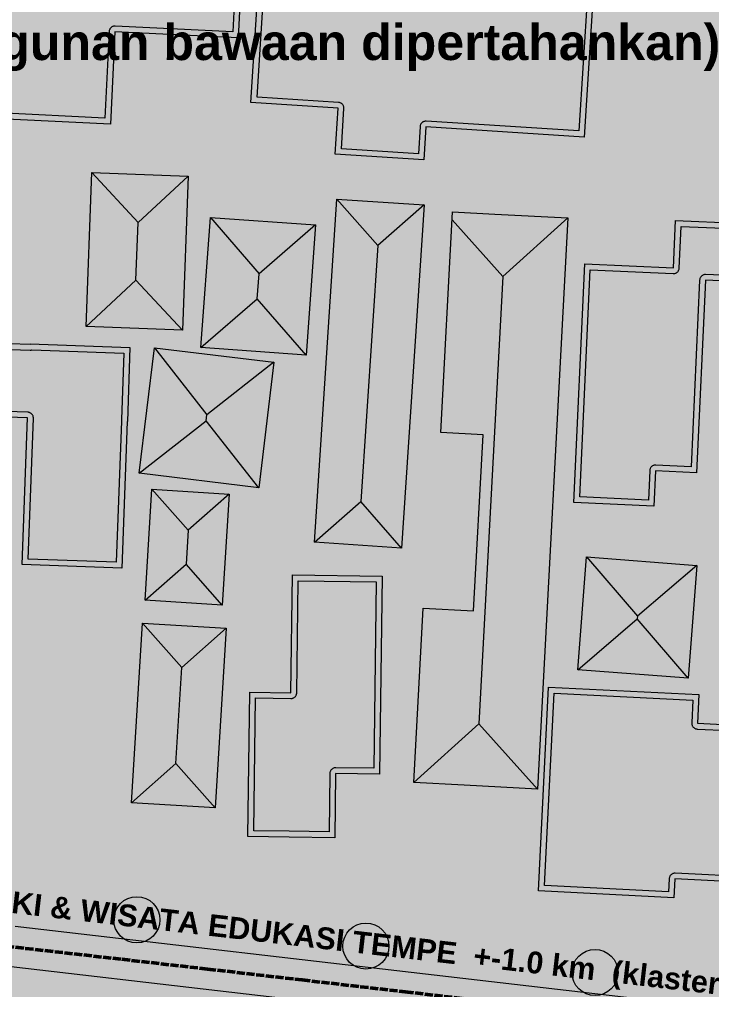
# Model space of a CAD drawing. Header units: metres. Extents: x 305909 to 307171, y 9156037 to 9156671.
# Drawn here: x 306562.7 to 306616.7, y 9156326 to 9156401.8 of the extents above; entities that cross this region are included whole.
import ezdxf
from ezdxf.enums import TextEntityAlignment as Align

# ---------------------------------------------------------------- set-up
doc = ezdxf.new("R2010")
doc.units = ezdxf.units.M
doc.linetypes.add('DASHED2', pattern=[0.762, 0.635, -0.127])
for name, color, linetype, lineweight, true_color in [('B-BANGUNAN_PERMUKIMAN', 7, 'Continuous', 13, 0xf0cd8c), ('B-BAYANGAN', 7, 'Continuous', 0, 0x76786c), ('J-PERKERASAN_JALAN', 7, 'Continuous', 9, 0x989896), ('T-JALUR_WISATA_EDUKASI', 7, 'DASHED2', 50, 0xe66e00), ('T-LABEL_ZONA', 7, 'Continuous', 0, 0x3c3c3c), ('V-POHON_PENEDUH', 7, 'Continuous', 13, 0x288232), ('Z-R', 7, 'Continuous', 0, 0xfaf4e6)]:
    doc.layers.add(name, color=color, linetype=linetype, lineweight=lineweight, true_color=true_color)
doc.styles.add('ARIALB', font='arialbd.ttf')

# ---------------------------------------------------------------- blocks, each defined once
blk = doc.blocks.new('POHON')
at = {"true_color": 0x347638}
h = blk.add_hatch(color=97, dxfattribs=at)
h.dxf.hatch_style = 1
edge = h.paths.add_edge_path()
edge.add_arc((0, 0), 1, 0, 360)
at = {"true_color": 0x3e843e}
h = blk.add_hatch(color=97, dxfattribs=at)
h.dxf.hatch_style = 1
edge = h.paths.add_edge_path()
edge.add_arc((-0.552, 0.552), 0.32, 0, 360)
h = blk.add_hatch(color=97, dxfattribs=at)
h.dxf.hatch_style = 1
edge = h.paths.add_edge_path()
edge.add_arc((0, 0.78), 0.32, 0, 360)
h = blk.add_hatch(color=97, dxfattribs=at)
h.dxf.hatch_style = 1
edge = h.paths.add_edge_path()
edge.add_arc((0.552, 0.552), 0.32, 0, 360)
at = {"true_color": 0x62a556}
h = blk.add_hatch(color=85, dxfattribs=at)
h.dxf.hatch_style = 1
edge = h.paths.add_edge_path()
edge.add_arc((-0.2, 0.22), 0.55, 0, 360)
at = {"true_color": 0x697060}
h = blk.add_hatch(color=251, dxfattribs=at)
h.dxf.hatch_style = 1
edge = h.paths.add_edge_path()
edge.add_arc((0.38, -0.38), 1, 0, 360)
at = {"true_color": 0x3e843e}
h = blk.add_hatch(color=97, dxfattribs=at)
h.dxf.hatch_style = 1
edge = h.paths.add_edge_path()
edge.add_arc((-0.78, 0), 0.32, 0, 360)
h = blk.add_hatch(color=97, dxfattribs=at)
h.dxf.hatch_style = 1
edge = h.paths.add_edge_path()
edge.add_arc((0.78, 0), 0.32, 0, 360)
h = blk.add_hatch(color=97, dxfattribs=at)
h.dxf.hatch_style = 1
edge = h.paths.add_edge_path()
edge.add_arc((-0.552, -0.552), 0.32, 0, 360)
h = blk.add_hatch(color=97, dxfattribs=at)
h.dxf.hatch_style = 1
edge = h.paths.add_edge_path()
edge.add_arc((0.552, -0.552), 0.32, 0, 360)
h = blk.add_hatch(color=97, dxfattribs=at)
h.dxf.hatch_style = 1
edge = h.paths.add_edge_path()
edge.add_arc((0, -0.78), 0.32, 0, 360)
at = {"color": 99, "lineweight": 9, "true_color": 0x235528}
blk.add_circle((0, 0), 1, dxfattribs=at)

msp = doc.modelspace()

# ---------------------------------------------------------------- hatches: boundary and pattern name
at = {"layer": 'B-BANGUNAN_PERMUKIMAN', "true_color": 0xce7852}
h = msp.add_hatch(color=23, dxfattribs=at)
h.dxf.hatch_style = 1
h.paths.add_polyline_path([(306580.25, 9156410.635), (306579.742, 9156400.325), (306570.116, 9156400.8), (306569.761, 9156393.587), (306560.572, 9156394.041), (306561.565, 9156414.149), (306570.753, 9156413.696), (306570.625, 9156411.11), (306580.25, 9156410.635)])
h = msp.add_hatch(color=23, dxfattribs=at)
h.dxf.hatch_style = 1
h.paths.add_polyline_path([(306607.467, 9156404.15), (306606.733, 9156392.59), (306594.382, 9156393.375), (306594.22, 9156390.813), (306587.313, 9156391.252), (306587.541, 9156394.842), (306580.737, 9156395.274), (306581.689, 9156410.276), (306588.832, 9156409.822), (306588.647, 9156406.906), (306595.795, 9156406.452), (306595.696, 9156404.898), (306607.467, 9156404.15)])
at = {"layer": 'B-BANGUNAN_PERMUKIMAN', "true_color": 0xe6865b}
h = msp.add_hatch(color=23, dxfattribs=at)
h.dxf.hatch_style = 1
h.paths.add_polyline_path([(306568.306, 9156389.826), (306571.928, 9156385.926), (306571.761, 9156381.424), (306567.86, 9156377.802), (306568.306, 9156389.826)])
at = {"layer": 'B-BANGUNAN_PERMUKIMAN', "true_color": 0xe4855a}
h = msp.add_hatch(color=23, dxfattribs=at)
h.dxf.hatch_style = 1
h.paths.add_polyline_path([(306571.928, 9156385.926), (306568.306, 9156389.826), (306575.829, 9156389.548), (306571.928, 9156385.926)])
at = {"layer": 'B-BANGUNAN_PERMUKIMAN', "true_color": 0xb56948}
h = msp.add_hatch(color=35, dxfattribs=at)
h.dxf.hatch_style = 1
h.paths.add_polyline_path([(306575.809, 9156389.025), (306575.383, 9156377.524), (306571.761, 9156381.424), (306571.928, 9156385.926), (306575.829, 9156389.548), (306575.829, 9156389.548), (306575.809, 9156389.025)])
at = {"layer": 'B-BANGUNAN_PERMUKIMAN', "true_color": 0xe6865b}
h = msp.add_hatch(color=23, dxfattribs=at)
h.dxf.hatch_style = 1
h.paths.add_polyline_path([(306590.627, 9156384.124), (306589.31, 9156364.131), (306585.682, 9156360.951), (306585.682, 9156360.951), (306587.447, 9156387.752), (306590.627, 9156384.124)])
at = {"layer": 'B-BANGUNAN_PERMUKIMAN', "true_color": 0xe3845a}
h = msp.add_hatch(color=23, dxfattribs=at)
h.dxf.hatch_style = 1
h.paths.add_polyline_path([(306590.627, 9156384.124), (306587.447, 9156387.752), (306594.255, 9156387.304), (306590.627, 9156384.124)])
at = {"layer": 'B-BANGUNAN_PERMUKIMAN', "true_color": 0xb56948}
h = msp.add_hatch(color=35, dxfattribs=at)
h.dxf.hatch_style = 1
h.paths.add_polyline_path([(306592.49, 9156360.503), (306589.31, 9156364.131), (306590.627, 9156384.124), (306594.255, 9156387.304), (306592.49, 9156360.503)])
at = {"layer": 'B-BANGUNAN_PERMUKIMAN', "true_color": 0xe6865b}
h = msp.add_hatch(color=23, dxfattribs=at)
h.dxf.hatch_style = 1
h.paths.add_polyline_path([(306581.369, 9156381.922), (306581.228, 9156379.972), (306576.829, 9156376.168), (306576.829, 9156376.168), (306577.566, 9156386.321), (306581.369, 9156381.922)])
at = {"layer": 'B-BANGUNAN_PERMUKIMAN', "true_color": 0xe3845a}
h = msp.add_hatch(color=23, dxfattribs=at)
h.dxf.hatch_style = 1
h.paths.add_polyline_path([(306581.369, 9156381.922), (306577.566, 9156386.321), (306585.768, 9156385.725), (306581.369, 9156381.922)])
at = {"layer": 'B-BANGUNAN_PERMUKIMAN', "true_color": 0xe4855b}
h = msp.add_hatch(color=23, dxfattribs=at)
h.dxf.hatch_style = 1
h.paths.add_polyline_path([(306600.394, 9156381.708), (306596.427, 9156386.122), (306596.461, 9156386.753), (306599.765, 9156386.577), (306605.473, 9156386.272), (306600.394, 9156381.708)])
at = {"layer": 'B-BANGUNAN_PERMUKIMAN', "true_color": 0xb76a48}
h = msp.add_hatch(color=35, dxfattribs=at)
h.dxf.hatch_style = 1
h.paths.add_polyline_path([(306603.092, 9156341.69), (306603.092, 9156341.69), (306598.527, 9156346.769), (306600.394, 9156381.708), (306605.473, 9156386.272), (306603.092, 9156341.69)])
at = {"layer": 'B-BANGUNAN_PERMUKIMAN', "true_color": 0xb56948}
h = msp.add_hatch(color=35, dxfattribs=at)
h.dxf.hatch_style = 1
h.paths.add_polyline_path([(306585.484, 9156381.808), (306585.031, 9156375.573), (306585.031, 9156375.573), (306581.228, 9156379.972), (306581.369, 9156381.922), (306585.768, 9156385.725), (306585.768, 9156385.725), (306585.484, 9156381.808)])
at = {"layer": 'B-BANGUNAN_PERMUKIMAN', "true_color": 0xe7865c}
h = msp.add_hatch(color=23, dxfattribs=at)
h.dxf.hatch_style = 1
h.paths.add_polyline_path([(306600.394, 9156381.708), (306598.527, 9156346.769), (306593.448, 9156342.205), (306593.448, 9156342.205), (306594.175, 9156355.809), (306598.111, 9156355.599), (306598.846, 9156369.353), (306595.541, 9156369.53), (306596.427, 9156386.122), (306600.394, 9156381.708)])
at = {"layer": 'B-BANGUNAN_PERMUKIMAN', "true_color": 0xce7852}
h = msp.add_hatch(color=23, dxfattribs=at)
h.dxf.hatch_style = 1
h.paths.add_polyline_path([(306618.725, 9156385.866), (306618.518, 9156381.301), (306616.204, 9156381.406), (306615.521, 9156366.385), (306612.309, 9156366.531), (306612.184, 9156363.78), (306605.939, 9156364.064), (306606.785, 9156382.691), (306613.708, 9156382.376), (306613.876, 9156386.087), (306618.725, 9156385.866)])
at = {"layer": 'B-BANGUNAN_PERMUKIMAN', "true_color": 0xb76a49}
h = msp.add_hatch(color=35, dxfattribs=at)
h.dxf.hatch_style = 1
h.paths.add_polyline_path([(306571.761, 9156381.424), (306575.383, 9156377.524), (306575.383, 9156377.523), (306567.86, 9156377.802), (306571.761, 9156381.424)])
at = {"layer": 'B-BANGUNAN_PERMUKIMAN', "true_color": 0xb86b49}
h = msp.add_hatch(color=35, dxfattribs=at)
h.dxf.hatch_style = 1
h.paths.add_polyline_path([(306581.228, 9156379.972), (306585.031, 9156375.573), (306576.829, 9156376.168), (306581.228, 9156379.972)])
at = {"layer": 'B-BANGUNAN_PERMUKIMAN', "true_color": 0xce7852}
h = msp.add_hatch(color=23, dxfattribs=at)
h.dxf.hatch_style = 1
h.paths.add_polyline_path([(306555.54, 9156376.677), (306563.513, 9156376.409), (306563.514, 9156376.433), (306571.282, 9156376.147), (306571.089, 9156370.395), (306571.071, 9156370.395), (306570.65, 9156358.929), (306562.882, 9156359.214), (306563.302, 9156370.656), (306555.346, 9156370.924), (306555.54, 9156376.677)])
at = {"layer": 'B-BANGUNAN_PERMUKIMAN', "true_color": 0xe7875c}
h = msp.add_hatch(color=23, dxfattribs=at)
h.dxf.hatch_style = 1
h.paths.add_polyline_path([(306573.201, 9156376.134), (306577.302, 9156370.908), (306577.245, 9156370.442), (306572.02, 9156366.341), (306572.02, 9156366.341), (306573.201, 9156376.134)])
at = {"layer": 'B-BANGUNAN_PERMUKIMAN', "true_color": 0xe2835a}
h = msp.add_hatch(color=23, dxfattribs=at)
h.dxf.hatch_style = 1
h.paths.add_polyline_path([(306582.527, 9156375.01), (306582.527, 9156375.009), (306577.302, 9156370.908), (306573.201, 9156376.134), (306582.527, 9156375.01)])
at = {"layer": 'B-BANGUNAN_PERMUKIMAN', "true_color": 0xb46847}
h = msp.add_hatch(color=25, dxfattribs=at)
h.dxf.hatch_style = 1
h.paths.add_polyline_path([(306577.245, 9156370.442), (306577.302, 9156370.908), (306582.527, 9156375.009), (306581.346, 9156365.216), (306577.245, 9156370.442)])
at = {"layer": 'B-BANGUNAN_PERMUKIMAN', "true_color": 0xb96c49}
h = msp.add_hatch(color=35, dxfattribs=at)
h.dxf.hatch_style = 1
h.paths.add_polyline_path([(306577.245, 9156370.442), (306581.346, 9156365.216), (306572.02, 9156366.341), (306577.245, 9156370.442)])
at = {"layer": 'B-BANGUNAN_PERMUKIMAN', "true_color": 0xe6865b}
h = msp.add_hatch(color=23, dxfattribs=at)
h.dxf.hatch_style = 1
h.paths.add_polyline_path([(306575.831, 9156361.891), (306575.669, 9156359.251), (306572.473, 9156356.423), (306572.473, 9156356.423), (306573.002, 9156365.088), (306575.831, 9156361.891)])
at = {"layer": 'B-BANGUNAN_PERMUKIMAN', "true_color": 0xe3845a}
h = msp.add_hatch(color=23, dxfattribs=at)
h.dxf.hatch_style = 1
h.paths.add_polyline_path([(306575.831, 9156361.891), (306573.002, 9156365.088), (306573.002, 9156365.088), (306579.027, 9156364.72), (306575.831, 9156361.891)])
at = {"layer": 'B-BANGUNAN_PERMUKIMAN', "true_color": 0xb56948}
h = msp.add_hatch(color=35, dxfattribs=at)
h.dxf.hatch_style = 1
h.paths.add_polyline_path([(306578.498, 9156356.055), (306575.669, 9156359.251), (306575.831, 9156361.891), (306579.027, 9156364.72), (306578.498, 9156356.055)])
at = {"layer": 'B-BANGUNAN_PERMUKIMAN', "true_color": 0xb86b49}
h = msp.add_hatch(color=35, dxfattribs=at)
h.dxf.hatch_style = 1
h.paths.add_polyline_path([(306589.31, 9156364.131), (306592.49, 9156360.503), (306585.682, 9156360.951), (306589.31, 9156364.131)])
at = {"layer": 'B-BANGUNAN_PERMUKIMAN', "true_color": 0xce7852}
h = msp.add_hatch(color=23, dxfattribs=at)
h.dxf.hatch_style = 1
h.paths.add_polyline_path([(306636.928, 9156361.355), (306636.351, 9156349.808), (306629.568, 9156350.147), (306629.351, 9156345.812), (306627.88, 9156345.886), (306627.646, 9156341.208), (306620.837, 9156341.548), (306620.476, 9156334.337), (306613.825, 9156334.669), (306613.752, 9156333.205), (306603.168, 9156333.734), (306603.964, 9156349.648), (306615.702, 9156349.061), (306615.59, 9156346.825), (306618.065, 9156346.701), (306618.69, 9156359.204), (306628.574, 9156358.71), (306628.727, 9156361.765), (306636.928, 9156361.355)])
at = {"layer": 'B-BANGUNAN_PERMUKIMAN', "true_color": 0xe7865b}
h = msp.add_hatch(color=23, dxfattribs=at)
h.dxf.hatch_style = 1
h.paths.add_polyline_path([(306610.897, 9156355.183), (306610.881, 9156354.971), (306606.251, 9156351.002), (306606.251, 9156351.002), (306606.928, 9156359.814), (306610.897, 9156355.183)])
at = {"layer": 'B-BANGUNAN_PERMUKIMAN', "true_color": 0xe3845a}
h = msp.add_hatch(color=23, dxfattribs=at)
h.dxf.hatch_style = 1
h.paths.add_polyline_path([(306610.897, 9156355.183), (306606.928, 9156359.814), (306615.527, 9156359.152), (306610.897, 9156355.183)])
at = {"layer": 'B-BANGUNAN_PERMUKIMAN', "true_color": 0xb86b49}
h = msp.add_hatch(color=35, dxfattribs=at)
h.dxf.hatch_style = 1
h.paths.add_polyline_path([(306575.669, 9156359.251), (306578.498, 9156356.055), (306572.473, 9156356.423), (306575.669, 9156359.251)])
at = {"layer": 'B-BANGUNAN_PERMUKIMAN', "true_color": 0xb46948}
h = msp.add_hatch(color=35, dxfattribs=at)
h.dxf.hatch_style = 1
h.paths.add_polyline_path([(306614.849, 9156350.341), (306610.881, 9156354.971), (306610.897, 9156355.183), (306615.527, 9156359.152), (306614.849, 9156350.341)])
at = {"layer": 'B-BANGUNAN_PERMUKIMAN', "true_color": 0xce7852}
h = msp.add_hatch(color=23, dxfattribs=at)
h.dxf.hatch_style = 1
h.paths.add_polyline_path([(306590.974, 9156358.306), (306590.762, 9156342.854), (306587.343, 9156342.901), (306587.274, 9156337.893), (306583.704, 9156337.942), (306580.496, 9156337.986), (306580.651, 9156349.255), (306583.859, 9156349.211), (306583.984, 9156358.401), (306590.974, 9156358.306)])
at = {"layer": 'B-BANGUNAN_PERMUKIMAN', "true_color": 0xe6865b}
h = msp.add_hatch(color=23, dxfattribs=at)
h.dxf.hatch_style = 1
h.paths.add_polyline_path([(306572.275, 9156354.637), (306575.334, 9156351.178), (306574.874, 9156343.673), (306571.415, 9156340.614), (306572.275, 9156354.637)])
at = {"layer": 'B-BANGUNAN_PERMUKIMAN', "true_color": 0xe3845a}
h = msp.add_hatch(color=23, dxfattribs=at)
h.dxf.hatch_style = 1
h.paths.add_polyline_path([(306575.334, 9156351.178), (306572.275, 9156354.637), (306578.793, 9156354.237), (306575.334, 9156351.178)])
at = {"layer": 'B-BANGUNAN_PERMUKIMAN', "true_color": 0xb86b49}
h = msp.add_hatch(color=35, dxfattribs=at)
h.dxf.hatch_style = 1
h.paths.add_polyline_path([(306610.881, 9156354.971), (306614.849, 9156350.341), (306606.251, 9156351.002), (306610.881, 9156354.971)])
at = {"layer": 'B-BANGUNAN_PERMUKIMAN', "true_color": 0xb56948}
h = msp.add_hatch(color=35, dxfattribs=at)
h.dxf.hatch_style = 1
h.paths.add_polyline_path([(306577.933, 9156340.214), (306574.874, 9156343.673), (306575.334, 9156351.178), (306578.793, 9156354.237), (306578.793, 9156354.237), (306577.933, 9156340.214)])
at = {"layer": 'B-BANGUNAN_PERMUKIMAN', "true_color": 0xb86b49}
h = msp.add_hatch(color=35, dxfattribs=at)
h.dxf.hatch_style = 1
h.paths.add_polyline_path([(306598.527, 9156346.769), (306603.092, 9156341.69), (306597.384, 9156341.995), (306593.448, 9156342.205), (306598.527, 9156346.769)])
h = msp.add_hatch(color=35, dxfattribs=at)
h.dxf.hatch_style = 1
h.paths.add_polyline_path([(306574.874, 9156343.673), (306577.933, 9156340.214), (306571.415, 9156340.614), (306574.874, 9156343.673)])
at = {"layer": 'B-BAYANGAN', "true_color": 0x76786c}
h = msp.add_hatch(color=8, dxfattribs=at)
h.dxf.hatch_style = 1
h.paths.add_polyline_path([(306581, 9156409.885), (306580.492, 9156399.575), (306570.866, 9156400.05), (306570.511, 9156392.837), (306561.322, 9156393.291), (306562.315, 9156413.399), (306571.503, 9156412.946), (306571.375, 9156410.36), (306581, 9156409.885)])
h = msp.add_hatch(color=8, dxfattribs=at)
h.dxf.hatch_style = 1
h.paths.add_polyline_path([(306608.217, 9156403.4), (306607.483, 9156391.84), (306595.132, 9156392.625), (306594.97, 9156390.063), (306588.063, 9156390.502), (306588.291, 9156394.092), (306581.487, 9156394.524), (306582.439, 9156409.526), (306589.582, 9156409.072), (306589.397, 9156406.156), (306596.545, 9156405.702), (306596.446, 9156404.148), (306608.217, 9156403.4)])
h = msp.add_hatch(color=8, dxfattribs=at)
h.dxf.hatch_style = 1
h.paths.add_polyline_path([(306576.579, 9156388.798), (306576.133, 9156376.773), (306568.61, 9156377.052), (306569.056, 9156389.076), (306576.579, 9156388.798)])
h = msp.add_hatch(color=8, dxfattribs=at)
h.dxf.hatch_style = 1
h.paths.add_polyline_path([(306595.005, 9156386.554), (306593.24, 9156359.753), (306586.432, 9156360.201), (306588.197, 9156387.002), (306595.005, 9156386.554)])
h = msp.add_hatch(color=8, dxfattribs=at)
h.dxf.hatch_style = 1
h.paths.add_polyline_path([(306586.518, 9156384.975), (306585.781, 9156374.823), (306577.579, 9156375.418), (306578.316, 9156385.571), (306586.518, 9156384.975)])
h = msp.add_hatch(color=8, dxfattribs=at)
h.dxf.hatch_style = 1
h.paths.add_polyline_path([(306606.223, 9156385.522), (306603.842, 9156340.94), (306598.134, 9156341.245), (306594.198, 9156341.455), (306594.925, 9156355.059), (306598.861, 9156354.849), (306599.596, 9156368.603), (306596.291, 9156368.78), (306597.211, 9156386.003), (306600.515, 9156385.827), (306606.223, 9156385.522)])
h = msp.add_hatch(color=8, dxfattribs=at)
h.dxf.hatch_style = 1
h.paths.add_polyline_path([(306619.475, 9156385.116), (306619.268, 9156380.551), (306616.954, 9156380.656), (306616.271, 9156365.635), (306613.059, 9156365.781), (306612.934, 9156363.03), (306606.689, 9156363.314), (306607.535, 9156381.941), (306614.458, 9156381.626), (306614.626, 9156385.337), (306619.475, 9156385.116)])
h = msp.add_hatch(color=8, dxfattribs=at)
h.dxf.hatch_style = 1
h.paths.add_polyline_path([(306556.29, 9156375.927), (306564.263, 9156375.659), (306564.264, 9156375.683), (306572.032, 9156375.397), (306571.839, 9156369.645), (306571.821, 9156369.645), (306571.4, 9156358.179), (306563.632, 9156358.464), (306564.052, 9156369.906), (306556.096, 9156370.174), (306556.29, 9156375.927)])
h = msp.add_hatch(color=8, dxfattribs=at)
h.dxf.hatch_style = 1
h.paths.add_polyline_path([(306583.277, 9156374.26), (306582.096, 9156364.466), (306572.77, 9156365.591), (306573.951, 9156375.384), (306583.277, 9156374.26)])
h = msp.add_hatch(color=8, dxfattribs=at)
h.dxf.hatch_style = 1
h.paths.add_polyline_path([(306579.777, 9156363.97), (306579.248, 9156355.305), (306573.223, 9156355.673), (306573.752, 9156364.338), (306579.777, 9156363.97)])
h = msp.add_hatch(color=8, dxfattribs=at)
h.dxf.hatch_style = 1
h.paths.add_polyline_path([(306637.678, 9156360.605), (306637.101, 9156349.058), (306630.318, 9156349.397), (306630.101, 9156345.062), (306628.63, 9156345.136), (306628.396, 9156340.458), (306621.587, 9156340.798), (306621.226, 9156333.587), (306614.575, 9156333.919), (306614.502, 9156332.455), (306603.918, 9156332.984), (306604.714, 9156348.898), (306616.452, 9156348.311), (306616.34, 9156346.075), (306618.815, 9156345.951), (306619.44, 9156358.454), (306629.324, 9156357.96), (306629.477, 9156361.015), (306637.678, 9156360.605)])
h = msp.add_hatch(color=8, dxfattribs=at)
h.dxf.hatch_style = 1
h.paths.add_polyline_path([(306616.277, 9156358.402), (306615.599, 9156349.591), (306607.001, 9156350.252), (306607.678, 9156359.064), (306616.277, 9156358.402)])
h = msp.add_hatch(color=8, dxfattribs=at)
h.dxf.hatch_style = 1
h.paths.add_polyline_path([(306591.724, 9156357.556), (306591.512, 9156342.104), (306588.093, 9156342.151), (306588.024, 9156337.143), (306584.454, 9156337.192), (306581.246, 9156337.236), (306581.401, 9156348.505), (306584.609, 9156348.461), (306584.734, 9156357.651), (306591.724, 9156357.556)])
h = msp.add_hatch(color=8, dxfattribs=at)
h.dxf.hatch_style = 1
h.paths.add_polyline_path([(306579.543, 9156353.487), (306578.683, 9156339.464), (306572.165, 9156339.864), (306573.025, 9156353.887), (306579.543, 9156353.487)])
at = {"layer": 'J-PERKERASAN_JALAN', "true_color": 0x989896}
h = msp.add_hatch(color=252, dxfattribs=at)
h.dxf.hatch_style = 1
h.paths.add_polyline_path([(306644.846, 9156210.245), (306626.618, 9156213.667), (306626.505, 9156213.691), (306626.174, 9156213.794), (306626.172, 9156213.789), (306625.862, 9156213.883), (306625.354, 9156213.968), (306624.838, 9156213.986), (306624.325, 9156213.939), (306623.822, 9156213.825), (306623.337, 9156213.648), (306622.88, 9156213.41), (306622.457, 9156213.116), (306622.075, 9156212.769), (306621.729, 9156212.411), (306621.668, 9156212.351), (306621.539, 9156212.238), (306621.471, 9156212.187), (306607.409, 9156201.912), (306607.349, 9156201.87), (306607.224, 9156201.792), (306607.159, 9156201.757), (306606.505, 9156201.413), (306606.073, 9156201.15), (306605.678, 9156200.835), (306605.326, 9156200.473), (306605.023, 9156200.069), (306604.772, 9156199.631), (306604.579, 9156199.164), (306604.447, 9156198.676), (306604.376, 9156198.176), (306604.37, 9156197.671), (306604.835, 9156188.419), (306604.833, 9156188.296), (306604.711, 9156188.282), (306601.976, 9156188.144), (306601.853, 9156188.146), (306601.839, 9156188.268), (306601.453, 9156195.94), (306601.389, 9156196.479), (306601.253, 9156197.005), (306601.046, 9156197.507), (306600.773, 9156197.977), (306600.44, 9156198.406), (306600.051, 9156198.785), (306599.614, 9156199.108), (306599.138, 9156199.369), (306598.63, 9156199.563), (306598.101, 9156199.687), (306597.561, 9156199.737), (306556.9, 9156200.778), (306556.778, 9156200.789), (306556.773, 9156200.912), (306556.843, 9156203.649), (306556.854, 9156203.772), (306556.977, 9156203.777), (306601.303, 9156202.643), (306601.811, 9156202.662), (306602.313, 9156202.746), (306602.8, 9156202.893), (306603.265, 9156203.1), (306605.437, 9156204.241), (306605.937, 9156204.552), (306619.355, 9156214.356), (306619.871, 9156214.805), (306619.929, 9156214.865), (306620.277, 9156215.277), (306620.566, 9156215.733), (306620.792, 9156216.223), (306620.949, 9156216.74), (306621.036, 9156217.273), (306621.05, 9156217.812), (306620.991, 9156218.349), (306620.86, 9156218.873), (306620.66, 9156219.374), (306620.65, 9156219.397), (306620.581, 9156219.576), (306620.533, 9156219.762), (306620.514, 9156219.87), (306620.144, 9156222.417), (306620.131, 9156222.52), (306620.123, 9156222.729), (306620.127, 9156222.833), (306620.339, 9156226.114), (306620.342, 9156226.174), (306620.808, 9156235.592), (306620.812, 9156235.656), (306620.815, 9156235.688), (306620.821, 9156235.752), (306629.955, 9156315.881), (306629.98, 9156316.402), (306629.937, 9156316.923), (306629.827, 9156317.434), (306629.65, 9156317.926), (306629.412, 9156318.39), (306629.114, 9156318.82), (306628.764, 9156319.207), (306628.365, 9156319.545), (306627.926, 9156319.829), (306627.454, 9156320.052), (306626.957, 9156320.213), (306626.443, 9156320.307), (306562.01, 9156327.803), (306561.978, 9156327.806), (306535.875, 9156330.627), (306535.852, 9156330.629), (306524.104, 9156331.829), (306524.104, 9156335.046), (306536.182, 9156333.812), (306562.328, 9156330.987), (306632.217, 9156322.857), (306632.283, 9156322.849), (306644.846, 9156321.599), (306644.846, 9156318.383), (306637.314, 9156319.133), (306636.796, 9156319.151), (306636.279, 9156319.101), (306635.774, 9156318.986), (306635.288, 9156318.805), (306634.829, 9156318.564), (306634.405, 9156318.265), (306634.024, 9156317.914), (306633.691, 9156317.517), (306633.412, 9156317.079), (306633.192, 9156316.61), (306633.035, 9156316.116), (306632.943, 9156315.606), (306623.818, 9156235.556), (306623.797, 9156235.3), (306623.337, 9156225.995), (306623.336, 9156225.973), (306623.155, 9156223.163), (306623.15, 9156222.745), (306623.188, 9156222.33), (306623.359, 9156221.154), (306623.446, 9156220.723), (306623.58, 9156220.304), (306623.759, 9156219.902), (306624.052, 9156219.333), (306624.347, 9156218.846), (306624.67, 9156218.391), (306625.054, 9156217.928), (306625.502, 9156217.528), (306625.572, 9156217.474), (306625.964, 9156217.209), (306626.384, 9156216.993), (306626.861, 9156216.782), (306627.294, 9156216.619), (306627.742, 9156216.508), (306644.846, 9156213.297), (306644.846, 9156210.245)])
at = {"layer": 'Z-R', "true_color": 0xe2eacc}
h = msp.add_hatch(color=254, dxfattribs=at)
h.dxf.hatch_style = 1
h.paths.add_polyline_path([(306499.604, 9156305.811), (306466.679, 9156301.994), (306472.882, 9156235.666), (306497.912, 9156229.062), (306526.804, 9156228.986), (306531.575, 9156219.919), (306532.491, 9156127.582), (306486.314, 9156132.333), (306393.989, 9156155.199), (306332.726, 9156171.593), (306288.72, 9156190.576), (306246.009, 9156220.776), (306216.24, 9156242.779), (306193.374, 9156263.487), (306160.586, 9156296.707), (306133.406, 9156338.556), (306127.354, 9156361.253), (306094.195, 9156358.842), (306090.504, 9156366.668), (306061.399, 9156428.371), (306035.152, 9156500.205), (306017.705, 9156550.308), (306008.214, 9156577.564), (306141.306, 9156568.881), (306165.696, 9156567.29), (306165.696, 9156567.29), (306200.223, 9156564.074), (306291.75, 9156555.548), (306369.455, 9156545.532), (306471.945, 9156528.538), (306458.481, 9156529.505), (306455.788, 9156529.715), (306453.061, 9156530.08), (306440, 9156532.835), (306440, 9156532.835), (306440, 9156532.835), (306440, 9156532.835), (306424.61, 9156536.081), (306424.61, 9156536.081), (306385.74, 9156542.791), (306385.74, 9156542.791), (306305.003, 9156549.608), (306305.003, 9156549.608), (306215.657, 9156559.53), (306215.657, 9156559.53), (306186.122, 9156560.815), (306186.122, 9156560.815), (306160.523, 9156563.133), (306160.523, 9156563.133), (306119.178, 9156567.786), (306119.178, 9156567.786), (306039.052, 9156573.455), (306039.052, 9156573.455), (306033.081, 9156573.806), (306033.081, 9156573.806), (306033.081, 9156573.806), (306051.45, 9156523.215), (306051.451, 9156523.214), (306060.206, 9156485.254), (306060.206, 9156485.254), (306060.207, 9156485.254), (306057.483, 9156485.596), (306070.599, 9156438.472), (306116.984, 9156440.275), (306147.963, 9156437.914), (306199.856, 9156410.566), (306230.346, 9156409.784), (306281.946, 9156409.003), (306338.236, 9156402.748), (306341.903, 9156461.433), (306341.903, 9156461.433), (306341.904, 9156461.433), (306343.891, 9156461.177), (306340.232, 9156402.624), (306340.209, 9156402.422), (306340.166, 9156402.225), (306340.103, 9156402.033), (306340.021, 9156401.848), (306339.921, 9156401.672), (306339.804, 9156401.507), (306339.67, 9156401.355), (306339.522, 9156401.217), (306339.361, 9156401.095), (306339.188, 9156400.99), (306339.006, 9156400.902), (306338.815, 9156400.834), (306338.619, 9156400.785), (306338.419, 9156400.757), (306338.217, 9156400.748), (306338.015, 9156400.76), (306281.82, 9156407.004), (306230.316, 9156407.785), (306230.295, 9156407.785), (306199.805, 9156408.567), (306199.621, 9156408.58), (306199.44, 9156408.61), (306199.262, 9156408.656), (306199.09, 9156408.719), (306198.923, 9156408.797), (306147.397, 9156435.951), (306116.947, 9156438.272), (306078.606, 9156436.782), (306089.35, 9156410.909), (306109.34, 9156371.439), (306114.245, 9156367.345), (306121.798, 9156366.048), (306134.087, 9156364.483), (306186.355, 9156362.595), (306279.564, 9156357.942), (306324.738, 9156355.991), (306351.562, 9156350.968), (306360, 9156400.449), (306360, 9156400.449), (306360, 9156380), (306360, 9156380), (306360, 9156380), (306440, 9156380), (306440, 9156380), (306440, 9156380), (306440, 9156340.326), (306440.226, 9156340.291), (306485.257, 9156338.295), (306492.355, 9156337.55), (306513.124, 9156334.559), (306536.031, 9156332.219), (306560, 9156329.629), (306560, 9156512.617), (306572.178, 9156510.306), (306677.166, 9156490.276), (306677.166, 9156490.276), (306764.133, 9156475.064), (306735.941, 9156145.416), (306694.109, 9156139.201), (306694.292, 9156206.558), (306623.212, 9156213.87), (306624.289, 9156242.595), (306556.388, 9156238.052), (306554.003, 9156281.952), (306509.625, 9156279.089), (306499.604, 9156305.811)])

# ---------------------------------------------------------------- linework, layer by layer
at = {"layer": 'B-BANGUNAN_PERMUKIMAN', "color": 17, "lineweight": 9, "true_color": 0x71422d}
for p, q in [((306568.306, 9156389.826), (306571.928, 9156385.926)), ((306575.829, 9156389.548), (306571.928, 9156385.926)), ((306587.447, 9156387.752), (306590.627, 9156384.124)), ((306594.255, 9156387.304), (306590.627, 9156384.124)), ((306577.566, 9156386.321), (306581.369, 9156381.922)), ((306605.473, 9156386.272), (306600.394, 9156381.708)), ((306571.761, 9156381.424), (306571.928, 9156385.926)), ((306585.768, 9156385.725), (306581.369, 9156381.922)), ((306596.427, 9156386.122), (306600.394, 9156381.708)), ((306590.627, 9156384.124), (306589.31, 9156364.131)), ((306581.228, 9156379.972), (306581.369, 9156381.922)), ((306600.394, 9156381.708), (306598.527, 9156346.769)), ((306567.86, 9156377.802), (306571.761, 9156381.424)), ((306575.383, 9156377.524), (306571.761, 9156381.424)), ((306576.829, 9156376.168), (306581.228, 9156379.972)), ((306585.031, 9156375.573), (306581.228, 9156379.972)), ((306573.201, 9156376.134), (306577.302, 9156370.908)), ((306582.527, 9156375.009), (306577.302, 9156370.908)), ((306572.02, 9156366.341), (306577.245, 9156370.442)), ((306577.245, 9156370.442), (306577.302, 9156370.908)), ((306581.346, 9156365.216), (306577.245, 9156370.442)), ((306573.002, 9156365.088), (306575.831, 9156361.891)), ((306579.027, 9156364.72), (306575.831, 9156361.891)), ((306585.682, 9156360.951), (306589.31, 9156364.131)), ((306592.49, 9156360.503), (306589.31, 9156364.131)), ((306575.831, 9156361.891), (306575.669, 9156359.251)), ((306606.928, 9156359.814), (306610.897, 9156355.183)), ((306572.473, 9156356.423), (306575.669, 9156359.251)), ((306578.498, 9156356.055), (306575.669, 9156359.251)), ((306615.527, 9156359.152), (306610.897, 9156355.183)), ((306610.897, 9156355.183), (306610.881, 9156354.971)), ((306572.275, 9156354.637), (306575.334, 9156351.178)), ((306606.251, 9156351.002), (306610.881, 9156354.971)), ((306614.849, 9156350.341), (306610.881, 9156354.971)), ((306578.793, 9156354.237), (306575.334, 9156351.178)), ((306574.874, 9156343.673), (306575.334, 9156351.178)), ((306593.448, 9156342.205), (306598.527, 9156346.769)), ((306603.092, 9156341.69), (306598.527, 9156346.769)), ((306571.415, 9156340.614), (306574.874, 9156343.673)), ((306577.933, 9156340.214), (306574.874, 9156343.673))]:
    msp.add_line(p, q, dxfattribs=at)
at = {"layer": 'B-BANGUNAN_PERMUKIMAN', "color": 17, "lineweight": 13, "true_color": 0x71422d}
for points in [[(306580.25, 9156410.635), (306579.742, 9156400.325), (306570.116, 9156400.8), (306569.761, 9156393.587), (306560.572, 9156394.041), (306561.565, 9156414.149), (306570.753, 9156413.696), (306570.625, 9156411.11), (306580.25, 9156410.635)], [(306607.467, 9156404.15), (306606.733, 9156392.59), (306594.382, 9156393.375), (306594.22, 9156390.813), (306587.313, 9156391.252), (306587.541, 9156394.842), (306580.737, 9156395.274), (306581.689, 9156410.276), (306588.832, 9156409.822), (306588.647, 9156406.906), (306595.795, 9156406.452), (306595.696, 9156404.898), (306607.467, 9156404.15)], [(306575.829, 9156389.548), (306575.383, 9156377.523), (306567.86, 9156377.802), (306568.306, 9156389.826), (306575.829, 9156389.548)], [(306594.255, 9156387.304), (306592.49, 9156360.503), (306585.682, 9156360.951), (306587.447, 9156387.752), (306594.255, 9156387.304)], [(306585.768, 9156385.725), (306585.031, 9156375.573), (306576.829, 9156376.168), (306577.566, 9156386.321), (306585.768, 9156385.725)], [(306605.473, 9156386.272), (306603.092, 9156341.69), (306597.384, 9156341.995), (306593.448, 9156342.205), (306594.175, 9156355.809), (306598.111, 9156355.599), (306598.846, 9156369.353), (306595.541, 9156369.53), (306596.461, 9156386.753), (306599.765, 9156386.577), (306605.473, 9156386.272)], [(306618.725, 9156385.866), (306618.518, 9156381.301), (306616.204, 9156381.406), (306615.521, 9156366.385), (306612.309, 9156366.531), (306612.184, 9156363.78), (306605.939, 9156364.064), (306606.785, 9156382.691), (306613.708, 9156382.376), (306613.876, 9156386.087), (306618.725, 9156385.866)], [(306555.54, 9156376.677), (306563.513, 9156376.409), (306563.514, 9156376.433), (306571.282, 9156376.147), (306571.089, 9156370.395), (306571.071, 9156370.395), (306570.65, 9156358.929), (306562.882, 9156359.214), (306563.302, 9156370.656), (306555.346, 9156370.924), (306555.54, 9156376.677)], [(306582.527, 9156375.01), (306581.346, 9156365.216), (306572.02, 9156366.341), (306573.201, 9156376.134), (306582.527, 9156375.01)], [(306579.027, 9156364.72), (306578.498, 9156356.055), (306572.473, 9156356.423), (306573.002, 9156365.088), (306579.027, 9156364.72)], [(306636.928, 9156361.355), (306636.351, 9156349.808), (306629.568, 9156350.147), (306629.351, 9156345.812), (306627.88, 9156345.886), (306627.646, 9156341.208), (306620.837, 9156341.548), (306620.476, 9156334.337), (306613.825, 9156334.669), (306613.752, 9156333.205), (306603.168, 9156333.734), (306603.964, 9156349.648), (306615.702, 9156349.061), (306615.59, 9156346.825), (306618.065, 9156346.701), (306618.69, 9156359.204), (306628.574, 9156358.71), (306628.727, 9156361.765), (306636.928, 9156361.355)], [(306615.527, 9156359.152), (306614.849, 9156350.341), (306606.251, 9156351.002), (306606.928, 9156359.814), (306615.527, 9156359.152)], [(306590.974, 9156358.306), (306590.762, 9156342.854), (306587.343, 9156342.901), (306587.274, 9156337.893), (306583.704, 9156337.942), (306580.496, 9156337.986), (306580.651, 9156349.255), (306583.859, 9156349.211), (306583.984, 9156358.401), (306590.974, 9156358.306)], [(306578.793, 9156354.237), (306577.933, 9156340.214), (306571.415, 9156340.614), (306572.275, 9156354.637), (306578.793, 9156354.237)]]:
    msp.add_lwpolyline(points, close=True, dxfattribs=at)
at = {"layer": 'B-BANGUNAN_PERMUKIMAN', "color": 11, "lineweight": 9, "true_color": 0xf38d60}
for points in [[(306579.779, 9156410.208), (306579.315, 9156400.796), (306570.139, 9156401.249), (306570.095, 9156401.249), (306570.051, 9156401.245), (306570.007, 9156401.236), (306569.965, 9156401.224), (306569.924, 9156401.207), (306569.885, 9156401.186), (306569.849, 9156401.161), (306569.814, 9156401.133), (306569.783, 9156401.102), (306569.755, 9156401.068), (306569.731, 9156401.031), (306569.71, 9156400.992), (306569.693, 9156400.951), (306569.68, 9156400.909), (306569.671, 9156400.866), (306569.667, 9156400.822), (306569.333, 9156394.059), (306561.044, 9156394.468), (306561.992, 9156413.678)], [(306606.989, 9156403.73), (306606.312, 9156393.068), (306594.411, 9156393.824), (306594.367, 9156393.824), (306594.323, 9156393.821), (306594.279, 9156393.813), (306594.237, 9156393.8), (306594.196, 9156393.784), (306594.156, 9156393.764), (306594.119, 9156393.74), (306594.085, 9156393.712), (306594.053, 9156393.682), (306594.025, 9156393.648), (306594, 9156393.611), (306593.978, 9156393.573), (306593.961, 9156393.532), (306593.947, 9156393.49), (306593.938, 9156393.447), (306593.933, 9156393.403), (306593.799, 9156391.291), (306587.79, 9156391.672), (306587.99, 9156394.814), (306587.991, 9156394.858), (306587.987, 9156394.902), (306587.979, 9156394.945), (306587.967, 9156394.988), (306587.95, 9156395.029), (306587.93, 9156395.068), (306587.906, 9156395.105), (306587.879, 9156395.139), (306587.848, 9156395.171), (306587.814, 9156395.2), (306587.778, 9156395.225), (306587.739, 9156395.246), (306587.698, 9156395.264), (306587.656, 9156395.277), (306587.613, 9156395.286), (306587.569, 9156395.291), (306581.215, 9156395.695), (306582.11, 9156409.798)], [(306618.088, 9156381.771), (306616.224, 9156381.856), (306616.18, 9156381.855), (306616.136, 9156381.851), (306616.093, 9156381.842), (306616.051, 9156381.829), (306616.01, 9156381.812), (306615.971, 9156381.791), (306615.934, 9156381.767), (306615.9, 9156381.738), (306615.869, 9156381.707), (306615.841, 9156381.673), (306615.817, 9156381.636), (306615.796, 9156381.597), (306615.779, 9156381.556), (306615.767, 9156381.514), (306615.758, 9156381.47), (306615.754, 9156381.427), (306615.092, 9156366.855), (306612.33, 9156366.98), (306612.285, 9156366.98), (306612.242, 9156366.976), (306612.198, 9156366.967), (306612.156, 9156366.954), (306612.115, 9156366.937), (306612.076, 9156366.916), (306612.04, 9156366.891), (306612.006, 9156366.863), (306611.975, 9156366.832), (306611.947, 9156366.797), (306611.922, 9156366.761), (306611.902, 9156366.722), (306611.885, 9156366.681), (306611.872, 9156366.638), (306611.864, 9156366.595), (306611.86, 9156366.551), (306611.755, 9156364.25), (306606.408, 9156364.493), (306607.214, 9156382.221), (306613.687, 9156381.926), (306613.732, 9156381.926), (306613.775, 9156381.931), (306613.819, 9156381.94), (306613.861, 9156381.953), (306613.902, 9156381.97), (306613.941, 9156381.991), (306613.977, 9156382.015), (306614.011, 9156382.043), (306614.042, 9156382.075), (306614.07, 9156382.109), (306614.095, 9156382.146), (306614.115, 9156382.185), (306614.132, 9156382.226), (306614.145, 9156382.268), (306614.153, 9156382.311), (306614.157, 9156382.355), (306614.306, 9156385.617), (306618.255, 9156385.437)], [(306555.974, 9156376.212), (306563.498, 9156375.959), (306563.542, 9156375.959), (306563.586, 9156375.964), (306563.629, 9156375.974), (306563.642, 9156375.978), (306570.817, 9156375.714), (306570.643, 9156370.534), (306570.633, 9156370.499), (306570.625, 9156370.456), (306570.621, 9156370.412), (306570.217, 9156359.395), (306563.348, 9156359.647), (306563.752, 9156370.64), (306563.751, 9156370.684), (306563.746, 9156370.728), (306563.737, 9156370.771), (306563.724, 9156370.814), (306563.706, 9156370.854), (306563.685, 9156370.893), (306563.66, 9156370.929), (306563.631, 9156370.963), (306563.6, 9156370.994), (306563.565, 9156371.022), (306563.528, 9156371.046), (306563.488, 9156371.066), (306563.447, 9156371.082), (306563.405, 9156371.095), (306563.361, 9156371.102), (306563.317, 9156371.106), (306555.811, 9156371.358)], [(306620.049, 9156334.809), (306613.848, 9156335.119), (306613.803, 9156335.119), (306613.759, 9156335.114), (306613.716, 9156335.106), (306613.674, 9156335.093), (306613.633, 9156335.076), (306613.594, 9156335.055), (306613.557, 9156335.031), (306613.523, 9156335.003), (306613.492, 9156334.972), (306613.464, 9156334.938), (306613.439, 9156334.901), (306613.418, 9156334.862), (306613.402, 9156334.821), (306613.389, 9156334.779), (306613.38, 9156334.736), (306613.376, 9156334.692), (306613.325, 9156333.676), (306603.64, 9156334.161), (306604.391, 9156349.176), (306615.23, 9156348.634), (306615.141, 9156346.847), (306615.141, 9156346.803), (306615.145, 9156346.759), (306615.154, 9156346.716), (306615.167, 9156346.673), (306615.183, 9156346.633), (306615.204, 9156346.594), (306615.229, 9156346.557), (306615.257, 9156346.523), (306615.288, 9156346.491), (306615.322, 9156346.463), (306615.359, 9156346.439), (306615.398, 9156346.418), (306615.438, 9156346.401), (306615.481, 9156346.388), (306615.524, 9156346.38), (306615.568, 9156346.375), (306618.042, 9156346.251)]]:
    msp.add_lwpolyline(points, dxfattribs=at)
msp.add_lwpolyline([(306590.518, 9156357.862), (306590.319, 9156343.31), (306587.349, 9156343.351), (306587.305, 9156343.349), (306587.261, 9156343.343), (306587.218, 9156343.333), (306587.177, 9156343.319), (306587.136, 9156343.3), (306587.098, 9156343.278), (306587.062, 9156343.252), (306587.029, 9156343.223), (306586.999, 9156343.191), (306586.972, 9156343.156), (306586.949, 9156343.118), (306586.93, 9156343.079), (306586.914, 9156343.037), (306586.903, 9156342.995), (306586.896, 9156342.951), (306586.893, 9156342.907), (306586.831, 9156338.349), (306583.71, 9156338.392), (306580.953, 9156338.429), (306581.094, 9156348.799), (306583.852, 9156348.761), (306583.896, 9156348.763), (306583.94, 9156348.769), (306583.983, 9156348.779), (306584.025, 9156348.793), (306584.065, 9156348.812), (306584.103, 9156348.834), (306584.139, 9156348.86), (306584.172, 9156348.889), (306584.202, 9156348.921), (306584.229, 9156348.956), (306584.252, 9156348.994), (306584.272, 9156349.034), (306584.287, 9156349.075), (306584.299, 9156349.118), (306584.306, 9156349.161), (306584.308, 9156349.205), (306584.428, 9156357.945), (306590.518, 9156357.862)], close=True, dxfattribs=at)
at = {"layer": 'J-PERKERASAN_JALAN', "color": 251, "lineweight": 13, "true_color": 0x6c6c6a}
for points in [[(306562.328, 9156330.987), (306632.217, 9156322.857), (306632.283, 9156322.849), (306650.851, 9156321.001), (306650.943, 9156320.993), (306664.514, 9156319.956)], [(306620.821, 9156235.752), (306629.955, 9156315.881), (306629.98, 9156316.402), (306629.937, 9156316.923), (306629.827, 9156317.434), (306629.65, 9156317.926), (306629.412, 9156318.39), (306629.114, 9156318.82), (306628.764, 9156319.207), (306628.365, 9156319.545), (306627.926, 9156319.829), (306627.454, 9156320.052), (306626.957, 9156320.213), (306626.443, 9156320.307), (306562.01, 9156327.803)]]:
    msp.add_lwpolyline(points, dxfattribs=at)
at = {"layer": 'T-JALUR_WISATA_EDUKASI'}
msp.add_lwpolyline([(306559.336, 9156329.677), (306564.659, 9156329.078), (306570.666, 9156328.397), (306577.355, 9156327.633), (306584.727, 9156326.786), (306592.781, 9156325.856), (306601.519, 9156324.844), (306609.456, 9156323.928), (306616.594, 9156323.109), (306622.931, 9156322.387), (306628.469, 9156321.762), (306633.206, 9156321.234), (306637.144, 9156320.803), (306640.281, 9156320.469), (306642.619, 9156320.231), (306644.963, 9156320), (306647.312, 9156319.775), (306649.669, 9156319.556), (306652.031, 9156319.344), (306654.4, 9156319.137), (306656.775, 9156318.938), (306659.156, 9156318.744)], dxfattribs=at)

# ---------------------------------------------------------------- block references
at = {"layer": 'V-POHON_PENEDUH', "xscale": 1.8, "yscale": 1.8}
for p in [(306571.825, 9156331.485), (306589.707, 9156329.432), (306607.588, 9156327.365)]:
    msp.add_blockref('POHON', p, dxfattribs=at)

# ---------------------------------------------------------------- texts
at = {"layer": 'T-JALUR_WISATA_EDUKASI', "color": 32, "true_color": 0xc85a00, "insert": (306600.288, 9156328.186), "char_height": 1.7, "attachment_point": 5, "rotation": 353.40136, "style": 'ARIALB', "bg_fill": 1, "box_fill_scale": 1.25, "bg_fill_color": 7, "bg_fill_true_color": 16777215, "bg_fill_transparency": 0}
msp.add_mtext('JALUR PEJALAN KAKI & WISATA EDUKASI TEMPE  +-1.0 km  (klaster - koridor tengah - zebra P2 - Showcase)', dxfattribs=at)
at = {"layer": 'T-LABEL_ZONA', "color": 49, "true_color": 0x5a4632, "style": 'ARIALB'}
msp.add_text('PERMUKIMAN EKSISTING (bangunan bawaan dipertahankan)', height=2.8, dxfattribs=at).set_placement((306560, 9156400), align=Align.MIDDLE_CENTER)

doc.saveas('drawing.dxf')
